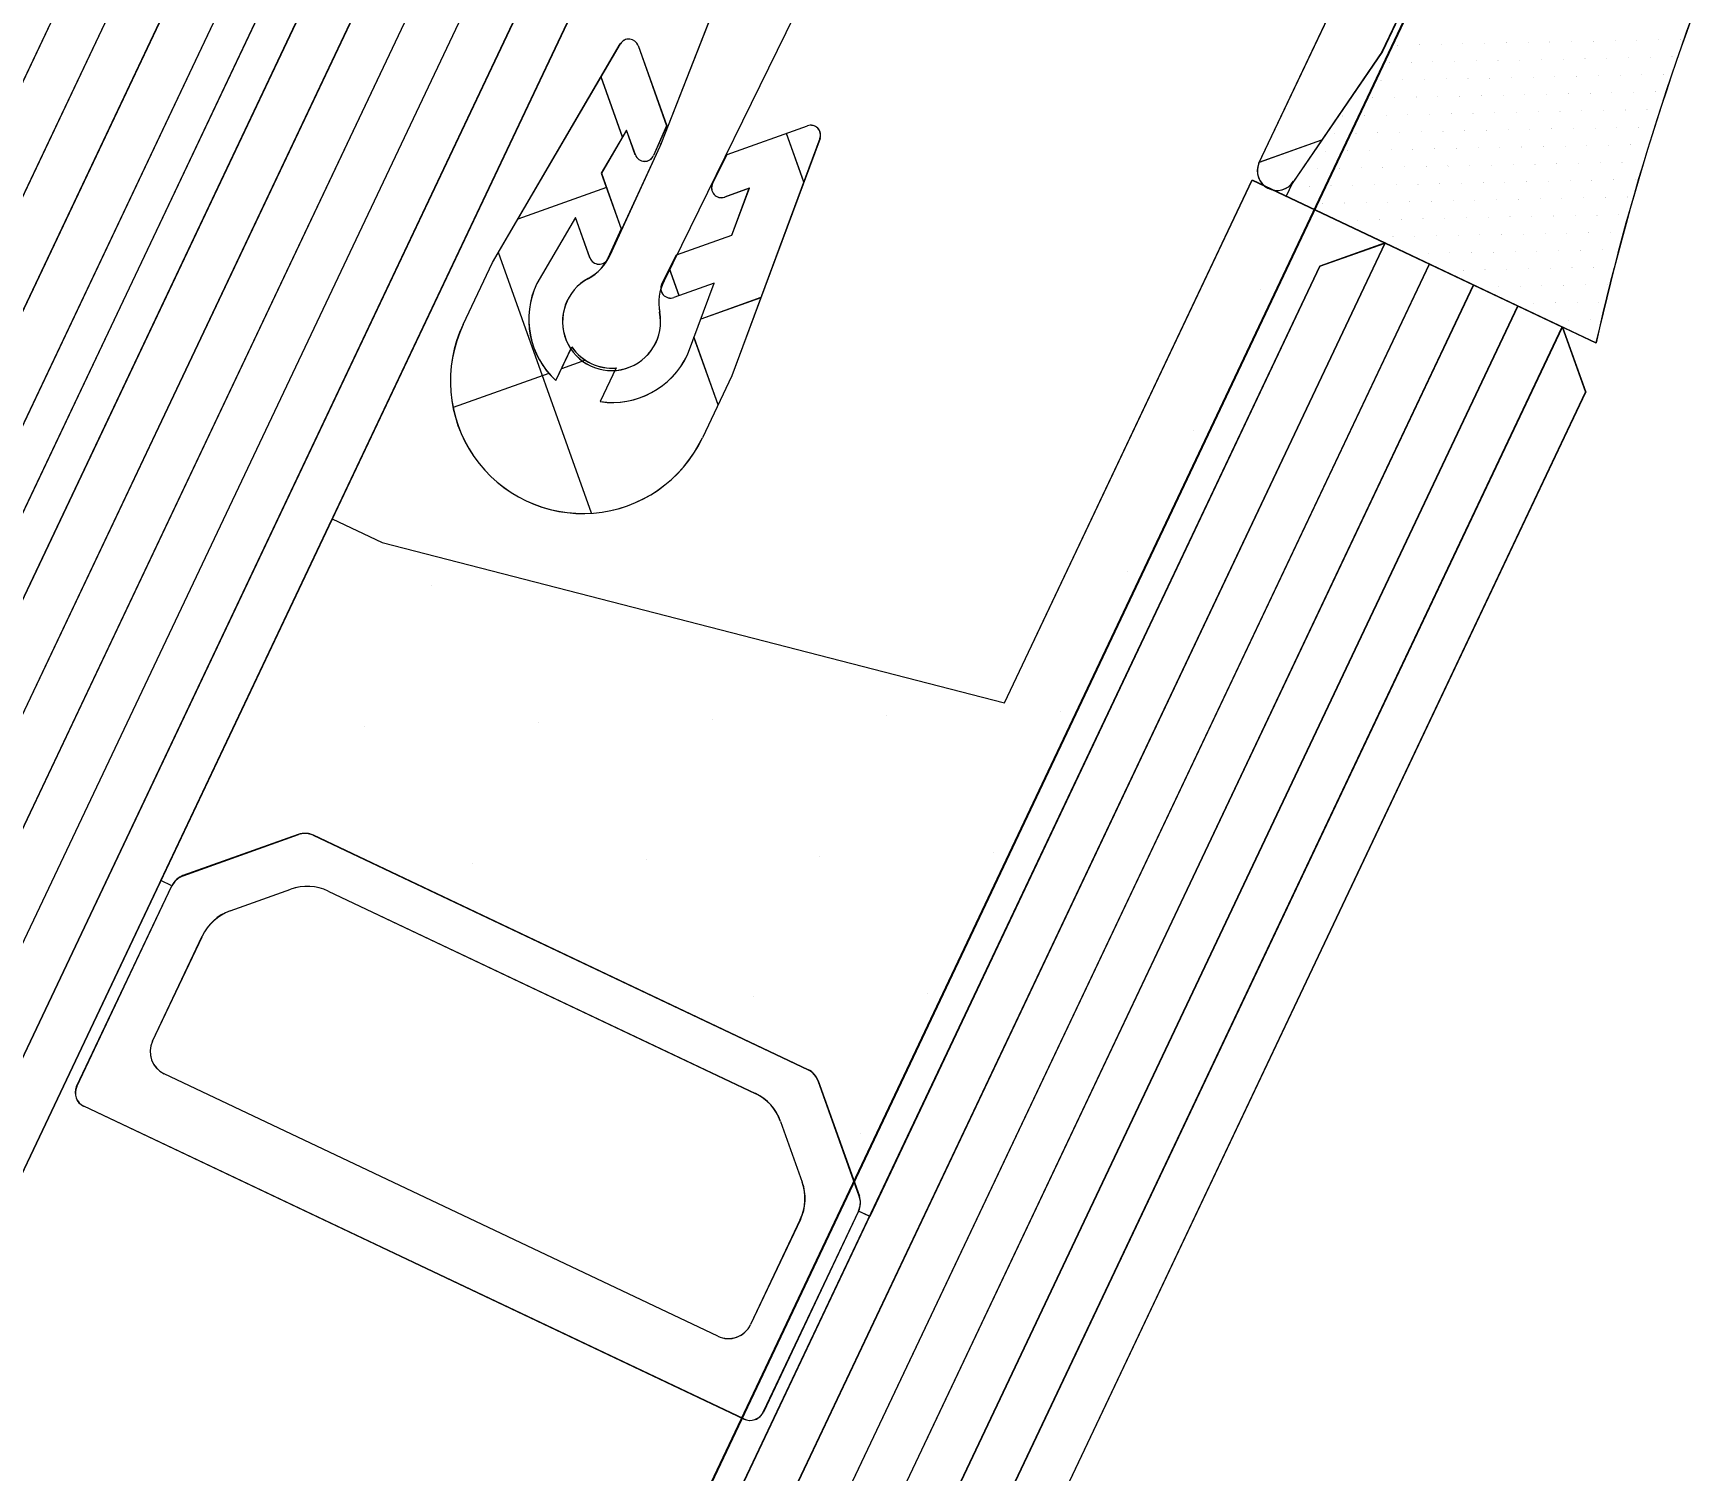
# Model space of a CAD drawing. Extents: x 820 to 5791, y 1495 to 5010.
# Drawn here: x 3784.338 to 3787.737, y 2226.086 to 2229.018 of the extents above; entities that cross this region are included whole.
import ezdxf

# ---------------------------------------------------------------- set-up
doc = ezdxf.new("R2010")
doc.units = 0
doc.header["$LTSCALE"] = 20
doc.layers.get('0').update_dxf_attribs({"linetype": 'CONTINUOUS', "lineweight": 15})
doc.layers.get('DEFPOINTS').update_dxf_attribs({"linetype": 'CONTINUOUS'})
doc.layers.add('_00_TT_PLASTER INTERIOR', color=60, linetype='CONTINUOUS', lineweight=0)
doc.layers.add('ölç', color=63, linetype='CONTINUOUS', lineweight=20)
doc.layers.add('dış ölçü', color=7, linetype='CONTINUOUS', lineweight=20, true_color=0x0d6787)
doc.styles.add('TRS', font='times.ttf', dxfattribs={"width": 0.8})
doc.dimstyles.new('dış ölçü', dxfattribs={"dimtxt": 12, "dimasz": 5, "dimexe": 5, "dimexo": 35, "dimgap": 5, "dimtad": 1, "dimdec": 0, "dimdsep": 46, "dimtxsty": 'TRS', "dimblk": 'DOT', "dimcen": 0, "dimdle": 0.1, "dimclrd": 256, "dimclre": 256, "dimclrt": 73, "dimadec": 0, "dimazin": 0, "dimtfac": 0.3, "dimtdec": 0, "dimtix": 1, "dimtmove": 2, "dimatfit": 3, "dimldrblk": 'DOT', "dimfxl": 1, "dimfxlon": 1, "dimtolj": 1, "dimarcsym": 0})

# ---------------------------------------------------------------- blocks, each defined once
blk = doc.blocks.new('_Dot')
at = {"layer": 'ölç', "color": 0, "lineweight": -2}
blk.add_line((-0.5, 0), (-1, 0), dxfattribs=at)
at = {"layer": 'ölç', "color": 0, "const_width": 0.5}
blk.add_lwpolyline([(-0.25, 0, 1), (0.25, 0, 1)], format="xyb", close=True, dxfattribs=at)
blk = doc.blocks.new('*D181')
at = {"layer": 'DEFPOINTS', "color": 0, "transparency": 16777216}
for p in [(3775.1763, 2256.6421), (3795.621, 2246.9543), (3700.9717, 2100.0445)]:
    blk.add_point(p, dxfattribs=at)
at = {"layer": 'dış ölçü', "lineweight": -2, "transparency": 16777216}
for p, q in [((3795.621, 2246.9543), (3800.1394, 2244.8132)), ((3723.5575, 2094.875), (3793.48, 2242.4359)), ((3721.4164, 2090.3566), (3725.9348, 2088.2156))]:
    blk.add_line(p, q, dxfattribs=at)
at = {"layer": 'dış ölçü', "lineweight": -2, "transparency": 16777216, "xscale": 5, "yscale": 5, "zscale": 5}
for p, rotation in [((3795.621, 2246.9543), 64.64582318121852), ((3721.4164, 2090.3566), 244.6458231812186)]:
    blk.add_blockref('_Dot', p, dxfattribs=dict(at, rotation=rotation))
at = {"layer": 'dış ölçü', "color": 73, "transparency": 16777216, "insert": (3748.4688, 2173.4177), "char_height": 12, "attachment_point": 5, "rotation": 64.6458, "style": 'TRS'}
blk.add_mtext('\\A1;173', dxfattribs=at)
blk = doc.blocks.new('*D190')
at = {"layer": 'DEFPOINTS', "color": 0, "transparency": 16777216}
for p in [(3775.1763, 2256.6421), (3700.9717, 2100.0445), (5084.1761, 2100.0445)]:
    blk.add_point(p, dxfattribs=at)
at = {"layer": 'dış ölçü', "lineweight": -2, "transparency": 16777216}
for p, q in [((5083.1761, 2256.6421), (5089.1761, 2256.6421)), ((5084.1761, 2251.6421), (5084.1761, 2105.0445)), ((5083.1761, 2100.0445), (5089.1761, 2100.0445))]:
    blk.add_line(p, q, dxfattribs=at)
at = {"layer": 'dış ölçü', "lineweight": -2, "transparency": 16777216, "xscale": 5, "yscale": 5, "zscale": 5}
for p, rotation in [((5084.1761, 2256.6421), 90), ((5084.1761, 2100.0445), 270)]:
    blk.add_blockref('_Dot', p, dxfattribs=dict(at, rotation=rotation))
at = {"layer": 'dış ölçü', "color": 73, "transparency": 16777216, "insert": (5073.0549, 2178.3433), "char_height": 12, "attachment_point": 5, "rotation": 90, "style": 'TRS'}
blk.add_mtext('\\A1;157', dxfattribs=at)
blk = doc.blocks.new('*D192')
at = {"layer": 'DEFPOINTS', "color": 0, "transparency": 16777216}
for p in [(4074.8454, 2906.546), (3775.1763, 2339.1054), (4074.8454, 1729.2783)]:
    blk.add_point(p, dxfattribs=at)
at = {"layer": 'dış ölçü', "lineweight": -2, "transparency": 16777216}
for p, q in [((3775.1763, 1730.2783), (3775.1763, 1724.2783)), ((4074.8454, 1730.2783), (4074.8454, 1724.2783)), ((3780.1763, 1729.2783), (4069.8454, 1729.2783))]:
    blk.add_line(p, q, dxfattribs=at)
at = {"layer": 'dış ölçü', "lineweight": -2, "transparency": 16777216, "xscale": 5, "yscale": 5, "zscale": 5, "rotation": 180}
blk.add_blockref('_Dot', (3775.1763, 1729.2783), dxfattribs=at)
at = {"layer": 'dış ölçü', "lineweight": -2, "transparency": 16777216, "xscale": 5, "yscale": 5, "zscale": 5}
blk.add_blockref('_Dot', (4074.8454, 1729.2783), dxfattribs=at)
at = {"layer": 'dış ölçü', "color": 73, "transparency": 16777216, "insert": (3925.0109, 1740.3821), "char_height": 12, "attachment_point": 5, "style": 'TRS'}
blk.add_mtext('\\A1;300', dxfattribs=at)
blk = doc.blocks.new('*D194')
at = {"layer": 'DEFPOINTS', "color": 0, "transparency": 16777216}
for p in [(3790.6665, 2840.1918), (5004.1761, 2840.1918), (3778.1763, 2100.0445)]:
    blk.add_point(p, dxfattribs=at)
at = {"layer": 'dış ölçü', "lineweight": -2, "transparency": 16777216}
for p, q in [((5003.1761, 2840.1918), (5009.1761, 2840.1918)), ((5004.1761, 2105.0445), (5004.1761, 2835.1918)), ((5003.1761, 2100.0445), (5009.1761, 2100.0445))]:
    blk.add_line(p, q, dxfattribs=at)
at = {"layer": 'dış ölçü', "lineweight": -2, "transparency": 16777216, "xscale": 5, "yscale": 5, "zscale": 5}
for p, rotation in [((5004.1761, 2840.1918), 90), ((5004.1761, 2100.0445), 270)]:
    blk.add_blockref('_Dot', p, dxfattribs=dict(at, rotation=rotation))
at = {"layer": 'dış ölçü', "color": 73, "transparency": 16777216, "insert": (4993.0549, 2470.1181), "char_height": 12, "attachment_point": 5, "rotation": 90, "style": 'TRS'}
blk.add_mtext('\\A1;740', dxfattribs=at)
blk = doc.blocks.new('*D198')
at = {"layer": 'DEFPOINTS', "color": 0, "transparency": 16777216}
for p in [(3778.1763, 2310.1918), (3778.1763, 2100.0445), (5004.1761, 2100.0445)]:
    blk.add_point(p, dxfattribs=at)
at = {"layer": 'dış ölçü', "lineweight": -2, "transparency": 16777216}
for p, q in [((5003.1761, 2310.1918), (5009.1761, 2310.1918)), ((5004.1761, 2305.1918), (5004.1761, 2105.0445)), ((5003.1761, 2100.0445), (5009.1761, 2100.0445))]:
    blk.add_line(p, q, dxfattribs=at)
at = {"layer": 'dış ölçü', "lineweight": -2, "transparency": 16777216, "xscale": 5, "yscale": 5, "zscale": 5}
for p, rotation in [((5004.1761, 2310.1918), 90), ((5004.1761, 2100.0445), 270)]:
    blk.add_blockref('_Dot', p, dxfattribs=dict(at, rotation=rotation))
at = {"layer": 'dış ölçü', "color": 73, "transparency": 16777216, "insert": (4993.0722, 2205.1181), "char_height": 12, "attachment_point": 5, "rotation": 90, "style": 'TRS'}
blk.add_mtext('\\A1;210', dxfattribs=at)
blk = doc.blocks.new('HGJFG')
at = {"color": 9}
for p, q in [((-1376.9431, -3140.1979), (-1377.4979, -3141.3688)), ((-1376.9429, -3140.198), (-1377.4977, -3141.3689)), ((-1376.9443, -3140.1999), (-1377.4992, -3141.3709)), ((-1376.9441, -3140.2), (-1377.4989, -3141.371)), ((-1432.4857, -3251.6215), (-1379.8888, -3140.6238)), ((-1432.4855, -3251.6216), (-1379.8886, -3140.6239)), ((-1432.3953, -3251.6644), (-1379.7985, -3140.6667)), ((-1432.3951, -3251.6645), (-1379.7983, -3140.6668)), ((-1432.3049, -3251.7072), (-1379.7081, -3140.7095)), ((-1432.3047, -3251.7073), (-1379.7079, -3140.7096)), ((-1432.2146, -3251.75), (-1379.6177, -3140.7523)), ((-1432.2144, -3251.7501), (-1379.6175, -3140.7524)), ((-1432.0772, -3251.8151), (-1379.4804, -3140.8174)), ((-1432.077, -3251.8152), (-1379.4802, -3140.8175)), ((-1431.9937, -3251.8724), (-1379.39, -3140.8602)), ((-1431.9936, -3251.8727), (-1379.3898, -3140.8603)), ((-1431.9093, -3251.9278), (-1379.2996, -3140.903)), ((-1431.9091, -3251.9279), (-1379.2994, -3140.9031)), ((-1431.8189, -3251.9707), (-1379.2093, -3140.9459)), ((-1431.8187, -3251.9708), (-1379.2091, -3140.946)), ((-1378.9676, -3141.5539), (-1378.7393, -3140.9712)), ((-1378.9674, -3141.554), (-1378.7391, -3140.9713)), ((-1431.7286, -3252.0135), (-1379.1189, -3140.9887)), ((-1431.7284, -3252.0136), (-1379.1187, -3140.9888)), ((-1378.5433, -3140.9816), (-1378.9631, -3141.8364)), ((-1378.5431, -3140.9817), (-1378.9629, -3141.8365)), ((-1431.6382, -3252.0563), (-1379.0713, -3141.1219)), ((-1431.638, -3252.0564), (-1379.0711, -3141.122)), ((-1377.7497, -3141.5965), (-1377.5443, -3141.1632)), ((-1377.7495, -3141.5966), (-1377.5441, -3141.1633)), ((-1379.313, -3141.7993), (-1379.0522, -3141.3534)), ((-1379.3128, -3141.7994), (-1379.052, -3141.3535)), ((-1377.4224, -3141.3551), (-1377.4224, -3141.3551)), ((-1377.4221, -3141.3552), (-1377.4221, -3141.3552)), ((-1377.378, -3141.3542), (-1377.378, -3141.3542)), ((-1377.3778, -3141.3542), (-1377.3778, -3141.3542)), ((-1377.3336, -3141.3532), (-1377.3336, -3141.3532)), ((-1377.3334, -3141.3533), (-1377.3334, -3141.3533)), ((-1377.2893, -3141.3523), (-1377.2893, -3141.3523)), ((-1377.2891, -3141.3524), (-1377.2891, -3141.3524)), ((-1377.2449, -3141.3513), (-1377.2449, -3141.3513)), ((-1377.2447, -3141.3514), (-1377.2447, -3141.3514)), ((-1377.2005, -3141.3504), (-1377.2005, -3141.3504)), ((-1377.2003, -3141.3505), (-1377.2003, -3141.3505)), ((-1377.1562, -3141.3495), (-1377.1562, -3141.3495)), ((-1377.156, -3141.3496), (-1377.156, -3141.3496)), ((-1377.1118, -3141.3485), (-1377.1118, -3141.3485)), ((-1377.1116, -3141.3486), (-1377.1116, -3141.3486)), ((-1377.0675, -3141.3476), (-1377.0675, -3141.3476)), ((-1377.0672, -3141.3477), (-1377.0672, -3141.3477)), ((-1377.0231, -3141.3466), (-1377.0231, -3141.3466)), ((-1377.0229, -3141.3467), (-1377.0229, -3141.3467)), ((-1376.9787, -3141.3457), (-1376.9787, -3141.3457)), ((-1376.9785, -3141.3458), (-1376.9785, -3141.3458)), ((-1376.9344, -3141.3448), (-1376.9344, -3141.3448)), ((-1376.9342, -3141.3449), (-1376.9342, -3141.3449)), ((-1376.89, -3141.3438), (-1376.89, -3141.3438)), ((-1376.8898, -3141.3439), (-1376.8898, -3141.3439)), ((-1379.0161, -3141.3568), (-1378.9577, -3141.5206)), ((-1379.0159, -3141.3569), (-1378.9575, -3141.5207)), ((-1377.4992, -3141.3709), (-1377.6819, -3141.6381)), ((-1377.4989, -3141.371), (-1377.6817, -3141.6382)), ((-1377.4979, -3141.3688), (-1377.6792, -3141.6338)), ((-1377.4977, -3141.3689), (-1377.679, -3141.6339)), ((-1377.4667, -3141.356), (-1377.4667, -3141.356)), ((-1377.4665, -3141.3561), (-1377.4665, -3141.3561)), ((-1377.3506, -3141.3891), (-1377.3506, -3141.3891)), ((-1377.3504, -3141.3892), (-1377.3504, -3141.3892)), ((-1377.3063, -3141.3881), (-1377.3063, -3141.3881)), ((-1377.3061, -3141.3882), (-1377.3061, -3141.3882)), ((-1377.2619, -3141.3872), (-1377.2619, -3141.3872)), ((-1377.2617, -3141.3873), (-1377.2617, -3141.3873)), ((-1377.2175, -3141.3863), (-1377.2175, -3141.3863)), ((-1377.2173, -3141.3864), (-1377.2173, -3141.3864)), ((-1377.1732, -3141.3853), (-1377.1732, -3141.3853)), ((-1377.173, -3141.3854), (-1377.173, -3141.3854)), ((-1377.1288, -3141.3844), (-1377.1288, -3141.3844)), ((-1377.1286, -3141.3845), (-1377.1286, -3141.3845)), ((-1377.0845, -3141.3835), (-1377.0845, -3141.3835)), ((-1377.0842, -3141.3836), (-1377.0842, -3141.3836)), ((-1377.0401, -3141.3825), (-1377.0401, -3141.3825)), ((-1377.0399, -3141.3826), (-1377.0399, -3141.3826)), ((-1376.9957, -3141.3816), (-1376.9957, -3141.3816)), ((-1376.9955, -3141.3817), (-1376.9955, -3141.3817)), ((-1376.9514, -3141.3806), (-1376.9514, -3141.3806)), ((-1376.9512, -3141.3807), (-1376.9512, -3141.3807)), ((-1376.907, -3141.3797), (-1376.907, -3141.3797)), ((-1376.9068, -3141.3798), (-1376.9068, -3141.3798)), ((-1379.0479, -3141.5433), (-1379.0916, -3141.4208)), ((-1379.0478, -3141.5436), (-1379.0915, -3141.421)), ((-1377.4837, -3141.3919), (-1377.4837, -3141.3919)), ((-1377.4835, -3141.392), (-1377.4835, -3141.392)), ((-1377.4393, -3141.391), (-1377.4393, -3141.391)), ((-1377.4391, -3141.3911), (-1377.4391, -3141.3911)), ((-1377.395, -3141.39), (-1377.395, -3141.39)), ((-1377.3948, -3141.3901), (-1377.3948, -3141.3901)), ((-1377.2789, -3141.4231), (-1377.2789, -3141.4231)), ((-1377.2787, -3141.4232), (-1377.2787, -3141.4232)), ((-1377.2345, -3141.4221), (-1377.2345, -3141.4221)), ((-1377.2343, -3141.4222), (-1377.2343, -3141.4222)), ((-1377.1902, -3141.4212), (-1377.1902, -3141.4212)), ((-1377.19, -3141.4213), (-1377.19, -3141.4213)), ((-1377.1458, -3141.4203), (-1377.1458, -3141.4203)), ((-1377.1456, -3141.4204), (-1377.1456, -3141.4204)), ((-1377.1014, -3141.4193), (-1377.1014, -3141.4193)), ((-1377.1012, -3141.4194), (-1377.1012, -3141.4194)), ((-1377.0571, -3141.4184), (-1377.0571, -3141.4184)), ((-1377.0569, -3141.4185), (-1377.0569, -3141.4185)), ((-1377.0127, -3141.4174), (-1377.0127, -3141.4174)), ((-1377.0125, -3141.4175), (-1377.0125, -3141.4175)), ((-1376.9684, -3141.4165), (-1376.9684, -3141.4165)), ((-1376.9682, -3141.4166), (-1376.9682, -3141.4166)), ((-1376.924, -3141.4156), (-1376.924, -3141.4156)), ((-1376.9238, -3141.4157), (-1376.9238, -3141.4157)), ((-1377.5007, -3141.4278), (-1377.5007, -3141.4278)), ((-1377.5005, -3141.4279), (-1377.5005, -3141.4279)), ((-1377.4563, -3141.4268), (-1377.4563, -3141.4268)), ((-1377.4561, -3141.4269), (-1377.4561, -3141.4269)), ((-1377.412, -3141.4259), (-1377.412, -3141.4259)), ((-1377.4118, -3141.426), (-1377.4118, -3141.426)), ((-1377.3676, -3141.4249), (-1377.3676, -3141.4249)), ((-1377.3674, -3141.425), (-1377.3674, -3141.425)), ((-1377.3233, -3141.424), (-1377.3233, -3141.424)), ((-1377.323, -3141.4241), (-1377.323, -3141.4241)), ((-1377.2072, -3141.4571), (-1377.2072, -3141.4571)), ((-1377.207, -3141.4572), (-1377.207, -3141.4572)), ((-1377.1628, -3141.4561), (-1377.1628, -3141.4561)), ((-1377.1626, -3141.4562), (-1377.1626, -3141.4562)), ((-1377.1184, -3141.4552), (-1377.1184, -3141.4552)), ((-1377.1182, -3141.4553), (-1377.1182, -3141.4553)), ((-1377.0741, -3141.4542), (-1377.0741, -3141.4542)), ((-1377.0739, -3141.4543), (-1377.0739, -3141.4543)), ((-1377.0297, -3141.4533), (-1377.0297, -3141.4533)), ((-1377.0295, -3141.4534), (-1377.0295, -3141.4534)), ((-1376.9854, -3141.4524), (-1376.9854, -3141.4524)), ((-1376.9851, -3141.4525), (-1376.9851, -3141.4525)), ((-1376.941, -3141.4514), (-1376.941, -3141.4514)), ((-1376.9408, -3141.4515), (-1376.9408, -3141.4515)), ((-1377.5621, -3141.4646), (-1377.5621, -3141.4646)), ((-1377.5619, -3141.4647), (-1377.5619, -3141.4647)), ((-1377.5177, -3141.4636), (-1377.5177, -3141.4636)), ((-1377.5175, -3141.4637), (-1377.5175, -3141.4637)), ((-1377.4733, -3141.4627), (-1377.4733, -3141.4627)), ((-1377.4731, -3141.4628), (-1377.4731, -3141.4628)), ((-1377.429, -3141.4617), (-1377.429, -3141.4617)), ((-1377.4288, -3141.4618), (-1377.4288, -3141.4618)), ((-1377.3846, -3141.4608), (-1377.3846, -3141.4608)), ((-1377.3844, -3141.4609), (-1377.3844, -3141.4609)), ((-1377.3403, -3141.4599), (-1377.3403, -3141.4599)), ((-1377.34, -3141.46), (-1377.34, -3141.46)), ((-1377.2959, -3141.4589), (-1377.2959, -3141.4589)), ((-1377.2957, -3141.459), (-1377.2957, -3141.459)), ((-1377.2515, -3141.458), (-1377.2515, -3141.458)), ((-1377.2513, -3141.4581), (-1377.2513, -3141.4581)), ((-1377.1354, -3141.491), (-1377.1354, -3141.491)), ((-1377.1352, -3141.4911), (-1377.1352, -3141.4911)), ((-1377.0911, -3141.4901), (-1377.0911, -3141.4901)), ((-1377.0909, -3141.4902), (-1377.0909, -3141.4902)), ((-1377.0467, -3141.4892), (-1377.0467, -3141.4892)), ((-1377.0465, -3141.4893), (-1377.0465, -3141.4893)), ((-1377.0024, -3141.4882), (-1377.0024, -3141.4882)), ((-1377.0021, -3141.4883), (-1377.0021, -3141.4883)), ((-1376.958, -3141.4873), (-1376.958, -3141.4873)), ((-1376.9578, -3141.4874), (-1376.9578, -3141.4874)), ((-1378.9577, -3141.5206), (-1378.9844, -3141.581)), ((-1378.9575, -3141.5207), (-1378.9842, -3141.5811)), ((-1378.8343, -3141.579), (-1378.6705, -3141.5206)), ((-1378.8341, -3141.5791), (-1378.6703, -3141.5207)), ((-1377.5791, -3141.5004), (-1377.5791, -3141.5004)), ((-1377.5788, -3141.5005), (-1377.5788, -3141.5005)), ((-1377.5347, -3141.4995), (-1377.5347, -3141.4995)), ((-1377.5345, -3141.4996), (-1377.5345, -3141.4996)), ((-1377.4903, -3141.4985), (-1377.4903, -3141.4985)), ((-1377.4901, -3141.4986), (-1377.4901, -3141.4986)), ((-1377.446, -3141.4976), (-1377.446, -3141.4976)), ((-1377.4458, -3141.4977), (-1377.4458, -3141.4977)), ((-1377.4016, -3141.4967), (-1377.4016, -3141.4967)), ((-1377.4014, -3141.4968), (-1377.4014, -3141.4968)), ((-1377.3572, -3141.4957), (-1377.3572, -3141.4957)), ((-1377.357, -3141.4958), (-1377.357, -3141.4958)), ((-1377.3129, -3141.4948), (-1377.3129, -3141.4948)), ((-1377.3127, -3141.4949), (-1377.3127, -3141.4949)), ((-1377.2685, -3141.4939), (-1377.2685, -3141.4939)), ((-1377.2683, -3141.494), (-1377.2683, -3141.494)), ((-1377.2242, -3141.4929), (-1377.2242, -3141.4929)), ((-1377.224, -3141.493), (-1377.224, -3141.493)), ((-1377.1798, -3141.492), (-1377.1798, -3141.492)), ((-1377.1796, -3141.4921), (-1377.1796, -3141.4921)), ((-1377.0637, -3141.525), (-1377.0637, -3141.525)), ((-1377.0635, -3141.5251), (-1377.0635, -3141.5251)), ((-1377.0193, -3141.5241), (-1377.0193, -3141.5241)), ((-1377.0191, -3141.5242), (-1377.0191, -3141.5242)), ((-1376.975, -3141.5232), (-1376.975, -3141.5232)), ((-1376.9748, -3141.5233), (-1376.9748, -3141.5233)), ((-1379.0396, -3141.5291), (-1379.0911, -3141.6171)), ((-1379.0394, -3141.5292), (-1379.0909, -3141.6172)), ((-1379.0216, -3141.5796), (-1379.0396, -3141.5291)), ((-1379.0214, -3141.5797), (-1379.0394, -3141.5292)), ((-1378.6451, -3141.5464), (-1378.825, -3142.0304)), ((-1378.6448, -3141.5465), (-1378.8247, -3142.0305)), ((-1378.678, -3141.635), (-1378.7134, -3141.5359)), ((-1378.6779, -3141.6354), (-1378.7133, -3141.536)), ((-1377.7488, -3141.5947), (-1377.6213, -3141.5492)), ((-1377.7485, -3141.5946), (-1377.6209, -3141.5491)), ((-1377.5961, -3141.5363), (-1377.5961, -3141.5363)), ((-1377.5958, -3141.5364), (-1377.5958, -3141.5364)), ((-1377.5517, -3141.5354), (-1377.5517, -3141.5354)), ((-1377.5515, -3141.5354), (-1377.5515, -3141.5354)), ((-1377.5073, -3141.5344), (-1377.5073, -3141.5344)), ((-1377.5071, -3141.5345), (-1377.5071, -3141.5345)), ((-1377.463, -3141.5335), (-1377.463, -3141.5335)), ((-1377.4628, -3141.5336), (-1377.4628, -3141.5336)), ((-1377.4186, -3141.5325), (-1377.4186, -3141.5325)), ((-1377.4184, -3141.5326), (-1377.4184, -3141.5326)), ((-1377.3742, -3141.5316), (-1377.3742, -3141.5316)), ((-1377.374, -3141.5317), (-1377.374, -3141.5317)), ((-1377.3299, -3141.5307), (-1377.3299, -3141.5307)), ((-1377.3297, -3141.5308), (-1377.3297, -3141.5308)), ((-1377.2855, -3141.5297), (-1377.2855, -3141.5297)), ((-1377.2853, -3141.5298), (-1377.2853, -3141.5298)), ((-1377.2412, -3141.5288), (-1377.2412, -3141.5288)), ((-1377.2409, -3141.5289), (-1377.2409, -3141.5289)), ((-1377.1968, -3141.5278), (-1377.1968, -3141.5278)), ((-1377.1966, -3141.5279), (-1377.1966, -3141.5279)), ((-1377.1524, -3141.5269), (-1377.1524, -3141.5269)), ((-1377.1522, -3141.527), (-1377.1522, -3141.527)), ((-1377.1081, -3141.526), (-1377.1081, -3141.526)), ((-1377.1079, -3141.5261), (-1377.1079, -3141.5261)), ((-1376.992, -3141.559), (-1376.992, -3141.559)), ((-1376.9918, -3141.5591), (-1376.9918, -3141.5591)), ((-1379.0735, -3141.7843), (-1378.9711, -3141.5619)), ((-1379.0732, -3141.7843), (-1378.9708, -3141.562)), ((-1378.9711, -3141.5619), (-1378.9711, -3141.5619)), ((-1378.9708, -3141.562), (-1378.9708, -3141.562)), ((-1378.8641, -3141.638), (-1378.8343, -3141.579)), ((-1378.8639, -3141.6381), (-1378.8341, -3141.5791)), ((-1377.613, -3141.5722), (-1377.613, -3141.5722)), ((-1377.6128, -3141.5723), (-1377.6128, -3141.5723)), ((-1377.5687, -3141.5712), (-1377.5687, -3141.5712)), ((-1377.5685, -3141.5713), (-1377.5685, -3141.5713)), ((-1377.5243, -3141.5703), (-1377.5243, -3141.5703)), ((-1377.5241, -3141.5704), (-1377.5241, -3141.5704)), ((-1377.48, -3141.5693), (-1377.48, -3141.5693)), ((-1377.4798, -3141.5694), (-1377.4798, -3141.5694)), ((-1377.4356, -3141.5684), (-1377.4356, -3141.5684)), ((-1377.4354, -3141.5685), (-1377.4354, -3141.5685)), ((-1377.3912, -3141.5675), (-1377.3912, -3141.5675)), ((-1377.391, -3141.5676), (-1377.391, -3141.5676)), ((-1377.3469, -3141.5665), (-1377.3469, -3141.5665)), ((-1377.3467, -3141.5666), (-1377.3467, -3141.5666)), ((-1377.3025, -3141.5656), (-1377.3025, -3141.5656)), ((-1377.3023, -3141.5657), (-1377.3023, -3141.5657)), ((-1377.2581, -3141.5647), (-1377.2581, -3141.5647)), ((-1377.2579, -3141.5647), (-1377.2579, -3141.5647)), ((-1377.2138, -3141.5637), (-1377.2138, -3141.5637)), ((-1377.2136, -3141.5638), (-1377.2136, -3141.5638)), ((-1377.1694, -3141.5628), (-1377.1694, -3141.5628)), ((-1377.1692, -3141.5629), (-1377.1692, -3141.5629)), ((-1377.1251, -3141.5618), (-1377.1251, -3141.5618)), ((-1377.1249, -3141.5619), (-1377.1249, -3141.5619)), ((-1377.0807, -3141.5609), (-1377.0807, -3141.5609)), ((-1377.0805, -3141.561), (-1377.0805, -3141.561)), ((-1377.0363, -3141.56), (-1377.0363, -3141.56)), ((-1377.0361, -3141.5601), (-1377.0361, -3141.5601)), ((-1379.0911, -3141.6171), (-1379.0506, -3141.7304)), ((-1379.0909, -3141.6172), (-1379.0504, -3141.7305)), ((-1377.63, -3141.608), (-1377.63, -3141.608)), ((-1377.6298, -3141.6081), (-1377.6298, -3141.6081)), ((-1377.5857, -3141.6071), (-1377.5857, -3141.6071)), ((-1377.5855, -3141.6072), (-1377.5855, -3141.6072)), ((-1377.5413, -3141.6061), (-1377.5413, -3141.6061)), ((-1377.5411, -3141.6062), (-1377.5411, -3141.6062)), ((-1377.497, -3141.6052), (-1377.497, -3141.6052)), ((-1377.4967, -3141.6053), (-1377.4967, -3141.6053)), ((-1377.4526, -3141.6043), (-1377.4526, -3141.6043)), ((-1377.4524, -3141.6044), (-1377.4524, -3141.6044)), ((-1377.4082, -3141.6033), (-1377.4082, -3141.6033)), ((-1377.408, -3141.6034), (-1377.408, -3141.6034)), ((-1377.3639, -3141.6024), (-1377.3639, -3141.6024)), ((-1377.3637, -3141.6025), (-1377.3637, -3141.6025)), ((-1377.3195, -3141.6015), (-1377.3195, -3141.6015)), ((-1377.3193, -3141.6016), (-1377.3193, -3141.6016)), ((-1377.2751, -3141.6005), (-1377.2751, -3141.6005)), ((-1377.2749, -3141.6006), (-1377.2749, -3141.6006)), ((-1377.2308, -3141.5996), (-1377.2308, -3141.5996)), ((-1377.2306, -3141.5997), (-1377.2306, -3141.5997)), ((-1377.1864, -3141.5986), (-1377.1864, -3141.5986)), ((-1377.1862, -3141.5987), (-1377.1862, -3141.5987)), ((-1377.1421, -3141.5977), (-1377.1421, -3141.5977)), ((-1377.1419, -3141.5978), (-1377.1419, -3141.5978)), ((-1377.0977, -3141.5968), (-1377.0977, -3141.5968)), ((-1377.0975, -3141.5969), (-1377.0975, -3141.5969)), ((-1377.0533, -3141.5958), (-1377.0533, -3141.5958)), ((-1377.0531, -3141.5959), (-1377.0531, -3141.5959)), ((-1377.009, -3141.5949), (-1377.009, -3141.5949)), ((-1377.0088, -3141.595), (-1377.0088, -3141.595)), ((-1376.9646, -3141.594), (-1376.9646, -3141.594)), ((-1376.9644, -3141.5941), (-1376.9644, -3141.5941)), ((-1379.0806, -3141.6464), (-1379.2613, -3141.7109)), ((-1379.0805, -3141.6464), (-1379.261, -3141.7108)), ((-1378.7891, -3141.6479), (-1378.8395, -3141.6659)), ((-1378.7889, -3141.648), (-1378.8393, -3141.666)), ((-1378.8246, -3141.7434), (-1378.7891, -3141.6479)), ((-1378.8244, -3141.7435), (-1378.7889, -3141.648)), ((-1378.2687, -3142.6974), (-1377.7634, -3141.631)), ((-1378.2685, -3142.6975), (-1377.7632, -3141.6311)), ((-1377.7634, -3141.631), (-1377.4923, -3141.7595)), ((-1377.7632, -3141.6311), (-1377.4921, -3141.7596)), ((-1377.6819, -3141.6381), (-1377.6941, -3141.6638)), ((-1377.6817, -3141.6382), (-1377.6939, -3141.6639)), ((-1377.647, -3141.6439), (-1377.647, -3141.6439)), ((-1377.6468, -3141.644), (-1377.6468, -3141.644)), ((-1377.6027, -3141.6429), (-1377.6027, -3141.6429)), ((-1377.6025, -3141.643), (-1377.6025, -3141.643)), ((-1377.5583, -3141.642), (-1377.5583, -3141.642)), ((-1377.5581, -3141.6421), (-1377.5581, -3141.6421)), ((-1377.5139, -3141.6411), (-1377.5139, -3141.6411)), ((-1377.5137, -3141.6412), (-1377.5137, -3141.6412)), ((-1377.4696, -3141.6401), (-1377.4696, -3141.6401)), ((-1377.4694, -3141.6402), (-1377.4694, -3141.6402)), ((-1377.4252, -3141.6392), (-1377.4252, -3141.6392)), ((-1377.425, -3141.6393), (-1377.425, -3141.6393)), ((-1377.3809, -3141.6383), (-1377.3809, -3141.6383)), ((-1377.3807, -3141.6384), (-1377.3807, -3141.6384)), ((-1377.3365, -3141.6373), (-1377.3365, -3141.6373)), ((-1377.3363, -3141.6374), (-1377.3363, -3141.6374)), ((-1377.2921, -3141.6364), (-1377.2921, -3141.6364)), ((-1377.2919, -3141.6365), (-1377.2919, -3141.6365)), ((-1377.2478, -3141.6354), (-1377.2478, -3141.6354)), ((-1377.2476, -3141.6355), (-1377.2476, -3141.6355)), ((-1377.2034, -3141.6345), (-1377.2034, -3141.6345)), ((-1377.2032, -3141.6346), (-1377.2032, -3141.6346)), ((-1377.1591, -3141.6336), (-1377.1591, -3141.6336)), ((-1377.1588, -3141.6337), (-1377.1588, -3141.6337)), ((-1377.1147, -3141.6326), (-1377.1147, -3141.6326)), ((-1377.1145, -3141.6327), (-1377.1145, -3141.6327)), ((-1377.0703, -3141.6317), (-1377.0703, -3141.6317)), ((-1377.0701, -3141.6318), (-1377.0701, -3141.6318)), ((-1377.026, -3141.6308), (-1377.026, -3141.6308)), ((-1377.0258, -3141.6309), (-1377.0258, -3141.6309)), ((-1376.9816, -3141.6298), (-1376.9816, -3141.6298)), ((-1376.9814, -3141.6299), (-1376.9814, -3141.6299)), ((-1377.6941, -3141.6638), (-1377.0621, -3141.9633)), ((-1377.6939, -3141.6639), (-1377.0619, -3141.9634)), ((-1377.6197, -3141.6788), (-1377.6197, -3141.6788)), ((-1377.6195, -3141.6789), (-1377.6195, -3141.6789)), ((-1377.5753, -3141.6779), (-1377.5753, -3141.6779)), ((-1377.5751, -3141.678), (-1377.5751, -3141.678)), ((-1377.5309, -3141.6769), (-1377.5309, -3141.6769)), ((-1377.5307, -3141.677), (-1377.5307, -3141.677)), ((-1377.4866, -3141.676), (-1377.4866, -3141.676)), ((-1377.4864, -3141.6761), (-1377.4864, -3141.6761)), ((-1377.4422, -3141.6751), (-1377.4422, -3141.6751)), ((-1377.442, -3141.6752), (-1377.442, -3141.6752)), ((-1377.3979, -3141.6741), (-1377.3979, -3141.6741)), ((-1377.3977, -3141.6742), (-1377.3977, -3141.6742)), ((-1377.3535, -3141.6732), (-1377.3535, -3141.6732)), ((-1377.3533, -3141.6733), (-1377.3533, -3141.6733)), ((-1377.3091, -3141.6722), (-1377.3091, -3141.6722)), ((-1377.3089, -3141.6723), (-1377.3089, -3141.6723)), ((-1377.2648, -3141.6713), (-1377.2648, -3141.6713)), ((-1377.2646, -3141.6714), (-1377.2646, -3141.6714)), ((-1377.2204, -3141.6704), (-1377.2204, -3141.6704)), ((-1377.2202, -3141.6705), (-1377.2202, -3141.6705)), ((-1377.176, -3141.6694), (-1377.176, -3141.6694)), ((-1377.1758, -3141.6695), (-1377.1758, -3141.6695)), ((-1377.1317, -3141.6685), (-1377.1317, -3141.6685)), ((-1377.1315, -3141.6686), (-1377.1315, -3141.6686)), ((-1377.0873, -3141.6676), (-1377.0873, -3141.6676)), ((-1377.0871, -3141.6677), (-1377.0871, -3141.6677)), ((-1377.043, -3141.6666), (-1377.043, -3141.6666)), ((-1377.0428, -3141.6667), (-1377.0428, -3141.6667)), ((-1376.9986, -3141.6657), (-1376.9986, -3141.6657)), ((-1376.9984, -3141.6658), (-1376.9984, -3141.6658)), ((-1379.1438, -3141.7073), (-1379.2226, -3141.842)), ((-1379.1436, -3141.7074), (-1379.2224, -3141.8421)), ((-1379.1145, -3141.7894), (-1379.1438, -3141.7073)), ((-1379.1143, -3141.7895), (-1379.1436, -3141.7074)), ((-1377.5479, -3141.7128), (-1377.5479, -3141.7128)), ((-1377.5477, -3141.7129), (-1377.5477, -3141.7129)), ((-1377.5036, -3141.7119), (-1377.5036, -3141.7119)), ((-1377.5034, -3141.712), (-1377.5034, -3141.712)), ((-1377.4592, -3141.7109), (-1377.4592, -3141.7109)), ((-1377.459, -3141.711), (-1377.459, -3141.711)), ((-1377.4149, -3141.71), (-1377.4149, -3141.71)), ((-1377.4146, -3141.7101), (-1377.4146, -3141.7101)), ((-1377.3705, -3141.709), (-1377.3705, -3141.709)), ((-1377.3703, -3141.7091), (-1377.3703, -3141.7091)), ((-1377.3261, -3141.7081), (-1377.3261, -3141.7081)), ((-1377.3259, -3141.7082), (-1377.3259, -3141.7082)), ((-1377.2818, -3141.7072), (-1377.2818, -3141.7072)), ((-1377.2816, -3141.7073), (-1377.2816, -3141.7073)), ((-1377.2374, -3141.7062), (-1377.2374, -3141.7062)), ((-1377.2372, -3141.7063), (-1377.2372, -3141.7063)), ((-1377.193, -3141.7053), (-1377.193, -3141.7053)), ((-1377.1928, -3141.7054), (-1377.1928, -3141.7054)), ((-1377.1487, -3141.7044), (-1377.1487, -3141.7044)), ((-1377.1485, -3141.7045), (-1377.1485, -3141.7045)), ((-1377.1043, -3141.7034), (-1377.1043, -3141.7034)), ((-1377.1041, -3141.7035), (-1377.1041, -3141.7035)), ((-1377.06, -3141.7025), (-1377.06, -3141.7025)), ((-1377.0597, -3141.7026), (-1377.0597, -3141.7026)), ((-1377.0156, -3141.7015), (-1377.0156, -3141.7015)), ((-1377.0154, -3141.7016), (-1377.0154, -3141.7016)), ((-1429.8799, -3252.3157), (-1377.4923, -3141.7595)), ((-1429.8797, -3252.3158), (-1377.4921, -3141.7596)), ((-1379.0506, -3141.7304), (-1379.0774, -3141.7908)), ((-1379.0504, -3141.7305), (-1379.0772, -3141.7909)), ((-1378.9379, -3141.7839), (-1378.8246, -3141.7434)), ((-1378.9376, -3141.784), (-1378.8244, -3141.7435)), ((-1377.6255, -3141.807), (-1377.4923, -3141.7595)), ((-1377.4923, -3141.7595), (-1377.6255, -3141.807)), ((-1377.6253, -3141.8071), (-1377.4921, -3141.7596)), ((-1377.4921, -3141.7596), (-1377.6253, -3141.8071)), ((-1377.4923, -3141.7595), (-1377.1308, -3141.9308)), ((-1377.4921, -3141.7596), (-1377.1306, -3141.9309)), ((-1377.4762, -3141.7468), (-1377.4762, -3141.7468)), ((-1377.476, -3141.7469), (-1377.476, -3141.7469)), ((-1377.4318, -3141.7459), (-1377.4318, -3141.7459)), ((-1377.4316, -3141.7459), (-1377.4316, -3141.7459)), ((-1377.3875, -3141.7449), (-1377.3875, -3141.7449)), ((-1377.3873, -3141.745), (-1377.3873, -3141.745)), ((-1377.3431, -3141.744), (-1377.3431, -3141.744)), ((-1377.3429, -3141.7441), (-1377.3429, -3141.7441)), ((-1377.2988, -3141.743), (-1377.2988, -3141.743)), ((-1377.2986, -3141.7431), (-1377.2986, -3141.7431)), ((-1377.2544, -3141.7421), (-1377.2544, -3141.7421)), ((-1377.2542, -3141.7422), (-1377.2542, -3141.7422)), ((-1377.21, -3141.7412), (-1377.21, -3141.7412)), ((-1377.2098, -3141.7413), (-1377.2098, -3141.7413)), ((-1377.1657, -3141.7402), (-1377.1657, -3141.7402)), ((-1377.1655, -3141.7403), (-1377.1655, -3141.7403)), ((-1377.1213, -3141.7393), (-1377.1213, -3141.7393)), ((-1377.1211, -3141.7394), (-1377.1211, -3141.7394)), ((-1377.077, -3141.7383), (-1377.077, -3141.7383)), ((-1377.0767, -3141.7384), (-1377.0767, -3141.7384)), ((-1377.0326, -3141.7374), (-1377.0326, -3141.7374)), ((-1377.0324, -3141.7375), (-1377.0324, -3141.7375)), ((-1379.111, -3142.3107), (-1379.301, -3141.7787)), ((-1379.111, -3142.3108), (-1379.3009, -3141.779)), ((-1378.9677, -3141.8428), (-1378.9379, -3141.7839)), ((-1378.9674, -3141.8429), (-1378.9376, -3141.784)), ((-1377.4045, -3141.7808), (-1377.4045, -3141.7808)), ((-1377.4043, -3141.7809), (-1377.4043, -3141.7809)), ((-1377.3601, -3141.7798), (-1377.3601, -3141.7798)), ((-1377.3599, -3141.7799), (-1377.3599, -3141.7799)), ((-1377.3158, -3141.7789), (-1377.3158, -3141.7789)), ((-1377.3155, -3141.779), (-1377.3155, -3141.779)), ((-1377.2714, -3141.778), (-1377.2714, -3141.778)), ((-1377.2712, -3141.7781), (-1377.2712, -3141.7781)), ((-1377.227, -3141.777), (-1377.227, -3141.777)), ((-1377.2268, -3141.7771), (-1377.2268, -3141.7771)), ((-1377.1827, -3141.7761), (-1377.1827, -3141.7761)), ((-1377.1825, -3141.7762), (-1377.1825, -3141.7762)), ((-1377.1383, -3141.7752), (-1377.1383, -3141.7752)), ((-1377.1381, -3141.7752), (-1377.1381, -3141.7752)), ((-1377.0939, -3141.7742), (-1377.0939, -3141.7742)), ((-1377.0937, -3141.7743), (-1377.0937, -3141.7743)), ((-1377.0496, -3141.7733), (-1377.0496, -3141.7733)), ((-1377.0494, -3141.7734), (-1377.0494, -3141.7734)), ((-1429.9703, -3252.2729), (-1377.6255, -3141.807)), ((-1429.9701, -3252.273), (-1377.6253, -3141.8071)), ((-1429.7896, -3252.3586), (-1377.4019, -3141.8023)), ((-1429.7894, -3252.3587), (-1377.4017, -3141.8024)), ((-1379.3729, -3141.9257), (-1379.313, -3141.7993)), ((-1379.3727, -3141.9258), (-1379.3128, -3141.7994)), ((-1378.9324, -3141.8668), (-1378.952, -3141.8118)), ((-1378.9323, -3141.867), (-1378.9519, -3141.8121)), ((-1377.6255, -3141.807), (-1378.5438, -3143.7449)), ((-1377.6253, -3141.8071), (-1378.5435, -3143.745)), ((-1377.3328, -3141.8148), (-1377.3328, -3141.8148)), ((-1377.3325, -3141.8149), (-1377.3325, -3141.8149)), ((-1377.2884, -3141.8138), (-1377.2884, -3141.8138)), ((-1377.2882, -3141.8139), (-1377.2882, -3141.8139)), ((-1377.244, -3141.8129), (-1377.244, -3141.8129)), ((-1377.2438, -3141.813), (-1377.2438, -3141.813)), ((-1377.1997, -3141.812), (-1377.1997, -3141.812)), ((-1377.1995, -3141.8121), (-1377.1995, -3141.8121)), ((-1377.1553, -3141.811), (-1377.1553, -3141.811)), ((-1377.1551, -3141.8111), (-1377.1551, -3141.8111)), ((-1377.1109, -3141.8101), (-1377.1109, -3141.8101)), ((-1377.1107, -3141.8102), (-1377.1107, -3141.8102)), ((-1377.0666, -3141.8091), (-1377.0666, -3141.8091)), ((-1377.0664, -3141.8092), (-1377.0664, -3141.8092)), ((-1429.6992, -3252.4014), (-1377.3115, -3141.8451)), ((-1429.699, -3252.4015), (-1377.3113, -3141.8452)), ((-1378.861, -3141.8414), (-1378.9431, -3141.8707)), ((-1378.8608, -3141.8415), (-1378.9429, -3141.8708)), ((-1378.9153, -3141.9876), (-1378.861, -3141.8414)), ((-1378.9151, -3141.9877), (-1378.8608, -3141.8415)), ((-1377.7462, -3141.8552), (-1377.7462, -3141.8552)), ((-1377.7462, -3141.8552), (-1377.7462, -3141.8552)), ((-1377.261, -3141.8488), (-1377.261, -3141.8488)), ((-1377.2608, -3141.8489), (-1377.2608, -3141.8489)), ((-1377.2167, -3141.8478), (-1377.2167, -3141.8478)), ((-1377.2165, -3141.8479), (-1377.2165, -3141.8479)), ((-1377.1723, -3141.8469), (-1377.1723, -3141.8469)), ((-1377.1721, -3141.847), (-1377.1721, -3141.847)), ((-1377.1279, -3141.8459), (-1377.1279, -3141.8459)), ((-1377.1277, -3141.846), (-1377.1277, -3141.846)), ((-1377.0836, -3141.845), (-1377.0836, -3141.845)), ((-1377.0834, -3141.8451), (-1377.0834, -3141.8451)), ((-1377.0392, -3141.8441), (-1377.0392, -3141.8441)), ((-1377.039, -3141.8442), (-1377.039, -3141.8442)), ((-1429.6088, -3252.4442), (-1377.2212, -3141.8879)), ((-1429.6086, -3252.4443), (-1377.221, -3141.888)), ((-1378.7658, -3141.8711), (-1378.8883, -3141.9149)), ((-1378.7655, -3141.871), (-1378.888, -3141.9148)), ((-1377.1893, -3141.8827), (-1377.1893, -3141.8827)), ((-1377.1891, -3141.8828), (-1377.1891, -3141.8828)), ((-1377.1449, -3141.8818), (-1377.1449, -3141.8818)), ((-1377.1447, -3141.8819), (-1377.1447, -3141.8819)), ((-1377.1006, -3141.8809), (-1377.1006, -3141.8809)), ((-1377.1004, -3141.881), (-1377.1004, -3141.881)), ((-1377.0562, -3141.8799), (-1377.0562, -3141.8799)), ((-1377.056, -3141.88), (-1377.056, -3141.88)), ((-1429.5185, -3252.487), (-1377.1308, -3141.9308)), ((-1429.5183, -3252.4871), (-1377.1306, -3141.9309)), ((-1377.1308, -3141.9308), (-1377.0833, -3142.0639)), ((-1377.1306, -3141.9309), (-1377.083, -3142.064)), ((-1377.1176, -3141.9167), (-1377.1176, -3141.9167)), ((-1377.1174, -3141.9168), (-1377.1174, -3141.9168)), ((-1377.0732, -3141.9158), (-1377.0732, -3141.9158)), ((-1377.073, -3141.9159), (-1377.073, -3141.9159)), ((-1378.8529, -3142.0894), (-1378.902, -3141.9519)), ((-1378.8528, -3142.0897), (-1378.9019, -3141.9522)), ((-1379.1837, -3142.0402), (-1379.1512, -3141.9716)), ((-1379.1835, -3142.0403), (-1379.151, -3141.9717)), ((-1379.1232, -3141.9988), (-1379.1724, -3142.0163)), ((-1379.1232, -3141.9987), (-1379.172, -3142.0162)), ((-1379.198, -3142.0254), (-1379.3935, -3142.0952)), ((-1379.1979, -3142.0254), (-1379.3933, -3142.0952)), ((-1379.0608, -3142.0144), (-1379.0933, -3142.083)), ((-1379.0606, -3142.0145), (-1379.0931, -3142.0831)), ((-1378.825, -3142.0304), (-1378.8849, -3142.1569)), ((-1378.8247, -3142.0305), (-1378.8847, -3142.157)), ((-1429.8557, -3253.4321), (-1377.0833, -3142.0639)), ((-1429.8554, -3253.4322), (-1377.083, -3142.064)), ((-1377.8821, -3142.1421), (-1377.8821, -3142.1421)), ((-1377.8821, -3142.1421), (-1377.8821, -3142.1421)), ((-1379.9896, -3143.0598), (-1379.64, -3142.3219)), ((-1379.9894, -3143.0599), (-1379.6398, -3142.322)), ((-1379.64, -3142.3219), (-1379.5381, -3142.3702)), ((-1379.6398, -3142.322), (-1379.5378, -3142.3703)), ((-1379.5381, -3142.3702), (-1378.2687, -3142.6974)), ((-1379.5378, -3142.3703), (-1378.2685, -3142.6975)), ((-1378.0181, -3142.4291), (-1378.0181, -3142.4291)), ((-1378.0181, -3142.4291), (-1378.0181, -3142.4291)), ((-1379.4377, -3142.4591), (-1379.4377, -3142.4591)), ((-1379.4377, -3142.4591), (-1379.4377, -3142.4591)), ((-1379.5736, -3142.746), (-1379.5736, -3142.746)), ((-1379.5736, -3142.746), (-1379.5736, -3142.746)), ((-1379.2187, -3142.7385), (-1379.2187, -3142.7385)), ((-1379.2187, -3142.7385), (-1379.2187, -3142.7385)), ((-1378.8639, -3142.731), (-1378.8639, -3142.731)), ((-1378.8639, -3142.731), (-1378.8639, -3142.731)), ((-1378.509, -3142.7235), (-1378.509, -3142.7235)), ((-1378.509, -3142.7235), (-1378.509, -3142.7235)), ((-1378.1541, -3142.716), (-1378.1541, -3142.716)), ((-1378.1541, -3142.716), (-1378.1541, -3142.716)), ((-1379.7092, -3142.966), (-1379.9443, -3143.05)), ((-1379.709, -3142.9661), (-1379.9441, -3143.0501)), ((-1379.699, -3142.9638), (-1379.7092, -3142.966)), ((-1379.6988, -3142.9639), (-1379.709, -3142.9661)), ((-1379.6886, -3142.9643), (-1379.699, -3142.9638)), ((-1379.6884, -3142.9644), (-1379.6988, -3142.9639)), ((-1379.6786, -3142.9675), (-1379.6886, -3142.9643)), ((-1379.6784, -3142.9676), (-1379.6884, -3142.9644)), ((-1378.6693, -3143.4458), (-1379.6786, -3142.9675)), ((-1378.6691, -3143.4459), (-1379.6784, -3142.9676)), ((-1378.9998, -3143.0179), (-1378.9998, -3143.0179)), ((-1378.9998, -3143.0179), (-1378.9998, -3143.0179)), ((-1378.6449, -3143.0104), (-1378.6449, -3143.0104)), ((-1378.6449, -3143.0104), (-1378.6449, -3143.0104)), ((-1378.29, -3143.0029), (-1378.29, -3143.0029)), ((-1378.29, -3143.0029), (-1378.29, -3143.0029)), ((-1379.9537, -3143.0548), (-1379.9612, -3143.0616)), ((-1379.9535, -3143.0549), (-1379.961, -3143.0617)), ((-1379.9443, -3143.05), (-1379.9537, -3143.0548)), ((-1379.9441, -3143.0501), (-1379.9535, -3143.0549)), ((-1379.3547, -3143.0254), (-1379.3547, -3143.0254)), ((-1379.3547, -3143.0254), (-1379.3547, -3143.0254)), ((-1379.967, -3143.0705), (-1379.9896, -3143.0598)), ((-1379.9668, -3143.0706), (-1379.9894, -3143.0599)), ((-1379.9612, -3143.0616), (-1379.967, -3143.0705)), ((-1379.961, -3143.0617), (-1379.9668, -3143.0706)), ((-1378.426, -3143.2898), (-1378.426, -3143.2898)), ((-1378.426, -3143.2898), (-1378.426, -3143.2898)), ((-1378.7809, -3143.2973), (-1378.7809, -3143.2973)), ((-1378.7809, -3143.2973), (-1378.7809, -3143.2973)), ((-1378.6605, -3143.4515), (-1378.6693, -3143.4458)), ((-1378.6603, -3143.4516), (-1378.6691, -3143.4459)), ((-1378.6534, -3143.4594), (-1378.6605, -3143.4515)), ((-1378.6532, -3143.4595), (-1378.6603, -3143.4516)), ((-1378.6488, -3143.4685), (-1378.6534, -3143.4594)), ((-1378.6486, -3143.4686), (-1378.6532, -3143.4595)), ((-1378.5648, -3143.7036), (-1378.6488, -3143.4685)), ((-1378.5646, -3143.7037), (-1378.6486, -3143.4686)), ((-1378.5619, -3143.5767), (-1378.5619, -3143.5767)), ((-1378.5619, -3143.5767), (-1378.5619, -3143.5767)), ((-1378.5663, -3143.7342), (-1378.563, -3143.7237)), ((-1378.5438, -3143.7449), (-1378.5663, -3143.7342)), ((-1378.5661, -3143.7343), (-1378.5628, -3143.7238)), ((-1378.5435, -3143.745), (-1378.5661, -3143.7343)), ((-1378.5626, -3143.7137), (-1378.5648, -3143.7036)), ((-1378.5624, -3143.7138), (-1378.5646, -3143.7037)), ((-1378.563, -3143.7237), (-1378.5626, -3143.7137)), ((-1378.5628, -3143.7238), (-1378.5624, -3143.7138))]:
    blk.add_line(p, q, dxfattribs=at)
at = {"color": 9, "ltscale": 10}
for p, q in [((-1379.549, -3140.7849), (-1432.1459, -3251.7826)), ((-1379.5488, -3140.785), (-1432.1457, -3251.7826)), ((-1379.9443, -3143.05), (-1379.7092, -3142.966)), ((-1379.9441, -3143.0501), (-1379.709, -3142.9661)), ((-1379.6786, -3142.9675), (-1378.6693, -3143.4458)), ((-1379.6784, -3142.9676), (-1378.6691, -3143.4459)), ((-1380.1612, -3143.4803), (-1379.967, -3143.0705)), ((-1380.161, -3143.4804), (-1379.9668, -3143.0706)), ((-1379.8483, -3143.1219), (-1379.7246, -3143.0777)), ((-1379.8481, -3143.1219), (-1379.7244, -3143.0778)), ((-1379.6482, -3143.0815), (-1378.7768, -3143.4945)), ((-1379.648, -3143.0816), (-1378.7766, -3143.4945)), ((-1380.0066, -3143.3875), (-1379.905, -3143.1732)), ((-1380.0064, -3143.3876), (-1379.9048, -3143.1733)), ((-1378.8532, -3143.9894), (-1379.9828, -3143.4541)), ((-1378.853, -3143.9895), (-1379.9826, -3143.4542)), ((-1378.6488, -3143.4685), (-1378.5648, -3143.7037)), ((-1378.6486, -3143.4686), (-1378.5646, -3143.7037)), ((-1378.8005, -3144.1582), (-1380.1469, -3143.5202)), ((-1378.8002, -3144.1583), (-1380.1467, -3143.5203)), ((-1378.7254, -3143.5512), (-1378.6813, -3143.6749)), ((-1378.7252, -3143.5513), (-1378.6811, -3143.675)), ((-1378.5663, -3143.7342), (-1378.7605, -3144.144)), ((-1378.5661, -3143.7343), (-1378.7603, -3144.1441)), ((-1378.6851, -3143.7513), (-1378.7866, -3143.9656)), ((-1378.6849, -3143.7514), (-1378.7864, -3143.9657))]:
    blk.add_line(p, q, dxfattribs=at)
at = {"color": 9}
for centre, radius, start, end in [((-1371.6375, -3143.1986), 5.5635, 146.479, 167.1717), ((-1371.6372, -3143.1987), 5.5635, 146.479, 167.1717), ((-1379.035, -3141.3635), 0.02, 19.6458, 149.6773), ((-1379.0348, -3141.3636), 0.02, 19.6458, 149.6773), ((-1378.6638, -3141.5394), 0.02, 339.6144, 109.6458), ((-1378.6636, -3141.5395), 0.02, 339.6144, 109.6458), ((-1379.1073, -3141.4992), 0.15, 335.2699, 338.6025), ((-1379.1071, -3141.4993), 0.15, 335.2699, 338.6025), ((-1379.0027, -3141.5729), 0.02, 199.6458, 336.1055), ((-1379.0025, -3141.573), 0.02, 199.6458, 336.1055), ((-1377.7129, -3141.6123), 0.04, 156.6833, 327.5922), ((-1377.7127, -3141.6124), 0.04, 156.6833, 327.5922), ((-1378.8462, -3141.647), 0.02, 153.1861, 289.6458), ((-1378.846, -3141.6471), 0.02, 153.1861, 289.6458), ((-1379.1648, -3141.7436), 0.1, 298.2317, 336.0119), ((-1379.1646, -3141.7437), 0.1, 298.2317, 336.0119), ((-1379.0957, -3141.7827), 0.02, 199.6458, 336.1055), ((-1379.0955, -3141.7828), 0.02, 199.6458, 336.1055), ((-1379.069, -3141.9148), 0.17, 154.6458, 227.5512), ((-1379.0687, -3141.9149), 0.17, 154.6458, 227.5512), ((-1379.0702, -3141.9198), 0.1, 118.2317, 11.0285), ((-1379.07, -3141.9199), 0.1, 118.2317, 11.0285), ((-1378.8739, -3141.8815), 0.1, 153.1861, 191.0285), ((-1378.8737, -3141.8816), 0.1, 153.1861, 191.0285), ((-1378.9498, -3141.8518), 0.02, 153.1861, 289.6458), ((-1378.9496, -3141.8519), 0.02, 153.1861, 289.6458), ((-1379.1289, -3142.0413), 0.27, 154.6458, 334.6458), ((-1379.1287, -3142.0414), 0.27, 154.6458, 334.6458), ((-1379.069, -3141.9148), 0.1, 214.6649, 274.6631), ((-1379.0687, -3141.9149), 0.1, 214.6649, 274.6631), ((-1379.0689, -3141.9148), 0.17, 261.7405, 334.6458), ((-1379.0687, -3141.9149), 0.17, 261.7405, 334.6458)]:
    blk.add_arc(centre, radius, start, end, dxfattribs=at)
at = {"color": 9, "ltscale": 10}
for centre, radius, start, end in [((-1379.6957, -3143.0037), 0.04, 64.6458, 109.6458), ((-1379.6955, -3143.0038), 0.04, 64.6458, 109.6458), ((-1379.9309, -3143.0876), 0.04, 109.6458, 154.6458), ((-1379.9307, -3143.0877), 0.04, 109.6458, 154.6458), ((-1379.691, -3143.1719), 0.1, 64.6458, 109.6458), ((-1379.6908, -3143.172), 0.1, 64.6458, 109.6458), ((-1379.8147, -3143.216), 0.1, 109.6458, 154.6458), ((-1379.8145, -3143.2161), 0.1, 109.6458, 154.6458), ((-1379.9614, -3143.4089), 0.05, 154.6458, 244.6458), ((-1379.9612, -3143.409), 0.05, 154.6458, 244.6458), ((-1378.6864, -3143.4819), 0.04, 19.6458, 64.6458), ((-1378.6862, -3143.482), 0.04, 19.6458, 64.6458), ((-1380.1341, -3143.4931), 0.03, 154.6458, 244.6458), ((-1380.1339, -3143.4932), 0.03, 154.6458, 244.6458), ((-1378.8196, -3143.5848), 0.1, 19.6458, 64.6458), ((-1378.8194, -3143.5849), 0.1, 19.6458, 64.6458), ((-1378.7754, -3143.7085), 0.1, 334.6458, 19.6458), ((-1378.7752, -3143.7086), 0.1, 334.6458, 19.6458), ((-1378.6025, -3143.7171), 0.04, 334.6458, 19.6458), ((-1378.6023, -3143.7172), 0.04, 334.6458, 19.6458), ((-1378.8318, -3143.9442), 0.05, 244.6458, 334.6458), ((-1378.8316, -3143.9443), 0.05, 244.6458, 334.6458), ((-1378.7876, -3144.1311), 0.03, 244.6458, 334.6458), ((-1378.7874, -3144.1312), 0.03, 244.6458, 334.6458)]:
    blk.add_arc(centre, radius, start, end, dxfattribs=at)

msp = doc.modelspace()

# ---------------------------------------------------------------- block references
at = {"layer": '_00_TT_PLASTER INTERIOR'}
msp.add_blockref('HGJFG', (5164.5872, 5370.3499), dxfattribs=at)

# ---------------------------------------------------------------- dimensions: what is measured, and where the dimension line sits
at = {"layer": 'dış ölçü'}
dim = msp.add_linear_dim(base=(4074.8454, 1729.2783), p1=(3775.1763, 2339.1054), p2=(4074.8454, 2906.546), dimstyle='dış ölçü', dxfattribs=at)
dim.commit()
dim.dimension.update_dxf_attribs({"geometry": '*D192', "text_midpoint": (3925.0109, 1740.3821)})
for base, p1, p2, picture, middle in [((5004.1761, 2840.1918), (3778.1763, 2100.0445), (3790.6665, 2840.1918), '*D194', (4993.0549, 2470.1181)), ((5004.1761, 2100.0445), (3778.1763, 2310.1918), (3778.1763, 2100.0445), '*D198', (4993.0722, 2205.1181)), ((5084.1761, 2100.0445), (3775.1763, 2256.6421), (3700.9717, 2100.0445), '*D190', (5073.0549, 2178.3433))]:
    dim = msp.add_linear_dim(base=base, p1=p1, p2=p2, angle=90, dimstyle='dış ölçü', dxfattribs=at)
    dim.commit()
    dim.dimension.update_dxf_attribs({"geometry": picture, "text_midpoint": middle})
dim = msp.add_aligned_dim(p1=(3700.9717, 2100.0445), p2=(3775.1763, 2256.6421), distance=-22.6239, dimstyle='dış ölçü', dxfattribs=at)
dim.commit()
dim.dimension.update_dxf_attribs({"geometry": '*D181', "text_midpoint": (3748.4688, 2173.4177)})

doc.saveas('drawing.dxf')
